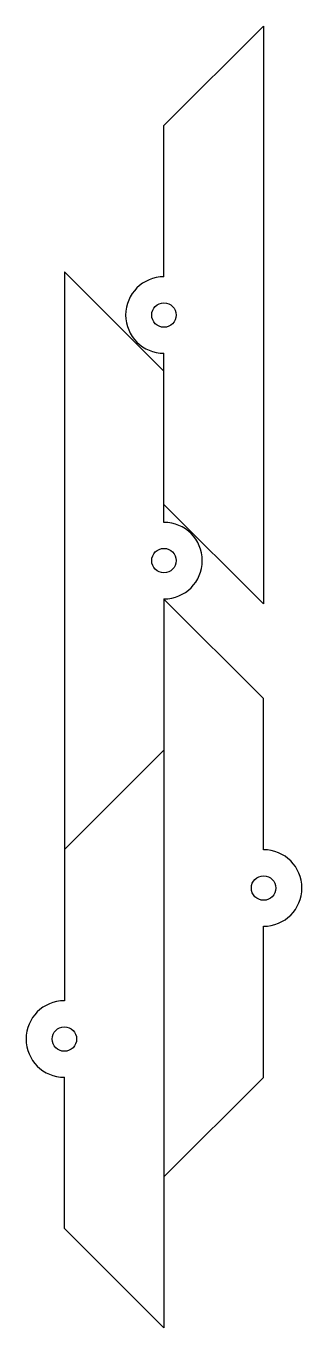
# Model space of a CAD drawing. Header units: millimetres. Extents: x 645 to 681, y 828 to 998.
import ezdxf

# ---------------------------------------------------------------- set-up
doc = ezdxf.new("R2010")
doc.units = ezdxf.units.MM

msp = doc.modelspace()

# ---------------------------------------------------------------- linework, layer by layer
at = {"color": 7, "linetype": 'Continuous', "lineweight": 25}
for p, q in [((662.78, 984.86), (675.78, 997.86)), ((675.78, 997.86), (675.78, 922.36)), ((662.78, 965.11), (662.78, 984.86)), ((649.78, 965.77), (649.78, 870.52)), ((662.78, 952.77), (649.78, 965.77)), ((662.78, 933.02), (662.78, 955.11)), ((662.78, 935.36), (675.78, 922.36)), ((662.78, 923.02), (662.78, 827.77)), ((675.78, 910), (662.78, 923)), ((675.78, 890.25), (675.78, 910)), ((662.78, 903.27), (649.78, 890.27)), ((675.78, 860.5), (675.78, 880.25)), ((649.78, 840.77), (649.78, 860.52)), ((675.78, 860.5), (662.78, 847.5)), ((649.78, 840.77), (662.78, 827.77))]:
    msp.add_line(p, q, dxfattribs=at)
for centre in [(662.78, 960.11), (662.78, 928.02), (675.78, 885.25), (649.78, 865.52)]:
    msp.add_circle(centre, 1.6, dxfattribs=at)
for centre, start, end in [((662.78, 960.11), 90, 270), ((662.78, 928.02), 270, 90), ((675.78, 885.25), 270, 90), ((649.78, 865.52), 90, 270)]:
    msp.add_arc(centre, 5, start, end, dxfattribs=at)

doc.saveas('drawing.dxf')
